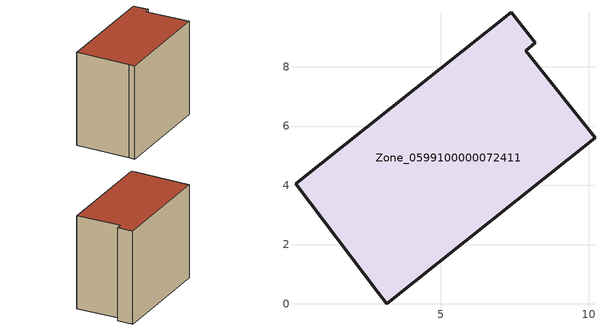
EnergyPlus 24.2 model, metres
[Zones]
Zone_0599100000072411
 floor ground (C_G): 7.37,9.85 8.19,8.81 7.86,8.55 10.2,5.61 3.17,0 2.88,0.37 0.09,4.06 z0
 wall outside (C_F): 2.88,0.37 3.17,0 10.2,5.61 7.86,8.55 8.19,8.81 7.37,9.85 0.09,4.06 2.88,0.37 z0:7.92
 roof outside (C_R): 8.19,8.81 7.37,9.85 0.09,4.06 2.88,0.37 3.17,0 10.2,5.61 7.86,8.55 z7.92
[BUILDING]
Pand.0599100000072411: North Axis=0; Terrain=City; Loads Convergence Tolerance Value=0.04; Temperature Convergence Tolerance Value=0.4; Solar Distribution=FullExterior; Maximum Number of Warmup Days=25; Minimum Number of Warmup Days=1
[Site:Location]
Rotterdam.The.Hague.AP_ZH_NLD Design_Conditions: Latitude=51.96; Longitude=4.45; Time Zone=1; Elevation=-4.5
[SITE:GROUNDTEMPERATURE:BUILDINGSURFACE]
18, 18, 18, 18, 18, 18, 18, 18, 18, 18, 18, 18
[MATERIAL] Thermal Absorptance=0.9; Solar Absorptance=0.7; Visible Absorptance=0.7
Name | Roughness | Thickness | Conductivity | Density | Specific Heat
G.TI.1975-1991 | MediumSmooth | 0.15 | 0.288461 | 540 | 1210
F.TI.1975-1991 | Rough | 0.3 | 0.230769 | 1920 | 840
R.TI.1975-1991 | MediumRough | 0.2 | 0.153846 | 1500 | 1000
[CONSTRUCTION]
C_G: G.TI.1975-1991
C_F: F.TI.1975-1991
C_R: R.TI.1975-1991
[ZONE]
Zone_0599100000072411: Type=1; Multiplier=1; Ceiling Height=Autocalculate; Volume=Autocalculate; Floor Area=autocalculate; Part of Total Floor Area=Yes
[ZONEINFILTRATION:DESIGNFLOWRATE]
Infil_Zone_0599100000072411: Zone or ZoneList or Space or SpaceList=Zone_0599100000072411; Schedule=AlwaysOn; Design Flow Rate Calculation Method=Flow/Area; Flow Rate per Floor Area=0.003; Constant Term Coefficient=1; Temperature Term Coefficient=0; Velocity Term Coefficient=0; Velocity Squared Term Coefficient=0
[HVACTEMPLATE:ZONE:IDEALLOADSAIRSYSTEM]
Zone_0599100000072411: Maximum Heating Supply Air Temperature=50; Minimum Cooling Supply Air Temperature=13; Maximum Heating Supply Air Humidity Ratio=0.0156; Minimum Cooling Supply Air Humidity Ratio=0.0077; Heating Limit=NoLimit; Cooling Limit=NoLimit; Dehumidification Control Type=ConstantSensibleHeatRatio; Cooling Sensible Heat Ratio=0.7; Dehumidification Setpoint=60; Humidification Control Type=None; Humidification Setpoint=30; Outdoor Air Method=None; Outdoor Air Flow Rate per Person=0.00944; Outdoor Air Flow Rate per Zone Floor Area=0; Outdoor Air Flow Rate per Zone=0; Demand Controlled Ventilation Type=None; Outdoor Air Economizer Type=NoEconomizer; Heat Recovery Type=None; Sensible Heat Recovery Effectiveness=0.7; Latent Heat Recovery Effectiveness=0.65
[ZONECONTROL:THERMOSTAT]
ThermostatControl_Zone_0599100000072411: Zone or ZoneList=Zone_0599100000072411; Control Type Schedule=DualSetpointControlType; Control 1=Thermostat_Zone_0599100000072411; Temperature Difference Between Cutout And Setpoint=0
[THERMOSTATSETPOINT:DUALSETPOINT]
Thermostat_Zone_0599100000072411: Heating Setpoint Temperature Schedule=HeatingSetpoint_Zone_0599100000072411; Cooling Setpoint Temperature Schedule=CoolingSetpoint_Zone_0599100000072411
[SCHEDULE:COMPACT]
HeatingSetpoint_Zone_0599100000072411: Through: 12/31, For: AllDays, Until: 24:00, 21
CoolingSetpoint_Zone_0599100000072411: Through: 12/31, For: AllDays, Until: 24:00, 24
DualSetpointControlType: Through: 12/31, For: AllDays, Until: 24:00, 4
AlwaysOn: Through: 12/31, For: AllDays, Until: 24:00, 1
